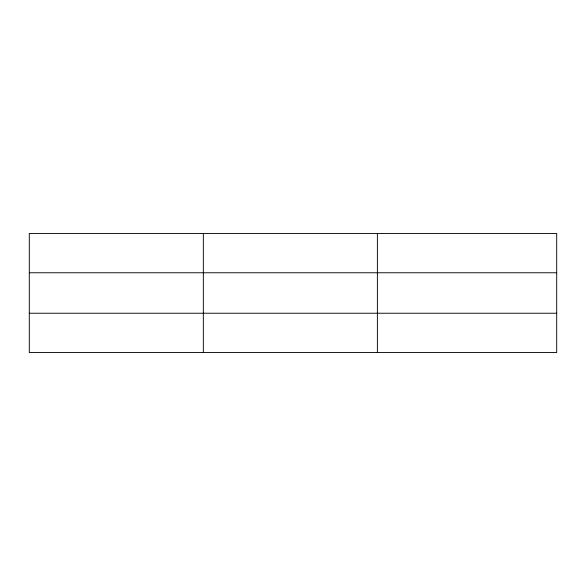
<?xml version="1.0" encoding="UTF-8"?>
<svg xmlns="http://www.w3.org/2000/svg" width="586" height="586" viewBox="0 0 586 586"><rect width="100%" height="100%" fill="white"/><g stroke="black" fill="none" stroke-linecap="round" stroke-linejoin="round"><path stroke-width="0.88" d="M203.342 352.508L203.342 233.492M377.384 352.508L377.384 233.492M556.7 272.768L556.7 233.492L29.3 233.492L29.3 352.508L556.7 352.508L556.7 272.768L29.3 272.768M29.3 313.232L556.7 313.232"/></g></svg>
